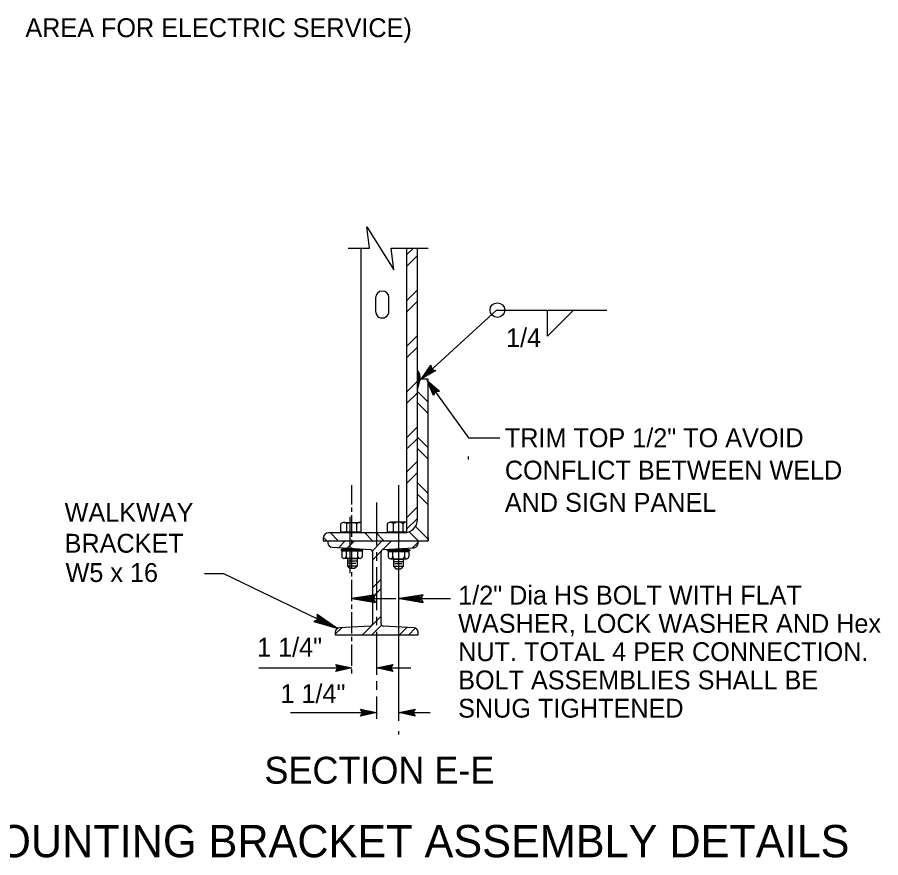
# Model space of a CAD drawing. Extents: x -894 to 866, y -476 to 714.
# Drawn here: x -360.5 to -39.7, y -143.5 to 168.7 of the extents above; entities that cross this region are included whole.
import ezdxf

# ---------------------------------------------------------------- set-up
doc = ezdxf.new("R2010")
doc.units = 0
for name, color, linetype in [('56 Stage 3 Anno', 7, 'Continuous'), ('57 Undefined', 7, 'Continuous'), ('59 Sndwall Anno', 7, 'Continuous'), ('60 Nongeo Data', 7, 'Continuous')]:
    doc.layers.add(name, color=color, linetype=linetype)

msp = doc.modelspace()

# ---------------------------------------------------------------- linework, layer by layer
at = {"layer": '56 Stage 3 Anno'}
for p, q in [((-210.34, 34.39), (-182.41, 59.92)), ((-182.41, 59.92), (-141.39, 59.92)), ((-163.5, 50.31), (-163.5, 59.93)), ((-163.5, 50.31), (-153.88, 59.92)), ((-210.34, 34.39), (-206.81, 39.42)), ((-209.31, 35.33), (-206.74, 38.99)), ((-208.3, 36.25), (-206.64, 38.62)), ((-206.81, 39.42), (-206.81, 39.42)), ((-206.81, 39.42), (-206.5, 37.9)), ((-205.01, 37.45), (-210.34, 34.39)), ((-205.41, 37.56), (-209.32, 35.32)), ((-205.82, 37.67), (-208.3, 36.25)), ((-207.28, 37.18), (-206.57, 38.2)), ((-206.18, 37.81), (-207.28, 37.18)), ((-206.5, 37.9), (-205.01, 37.45)), ((-205.01, 37.45), (-205.01, 37.45)), ((-210.34, 34.39), (-210.34, 34.39)), ((-208.18, 33.8), (-192.86, 12.46)), ((-192.86, 12.46), (-181.22, 12.46)), ((-192.88, 4.4), (-192.88, 5.57)), ((-218.72, -92.64), (-218.72, -5.13)), ((-290.87, -37.91), (-283.8, -37.91)), ((-283.8, -37.91), (-241.77, -58.27)), ((-236.17, -47.25), (-219.78, -47.25)), ((-227.41, -45.79), (-236.16, -47.25)), ((-227.64, -46.16), (-236.16, -47.25)), ((-236.16, -47.25), (-227.86, -46.52)), ((-236.16, -47.25), (-228.09, -46.89)), ((-228.31, -47.25), (-236.16, -47.25)), ((-236.16, -47.25), (-227.41, -48.71)), ((-227.86, -47.98), (-236.16, -47.25)), ((-228.09, -47.62), (-236.16, -47.25)), ((-236.16, -47.25), (-227.64, -48.35)), ((-227.86, -46.52), (-228.31, -47.25)), ((-228.31, -47.25), (-227.86, -47.98)), ((-227.86, -46.52), (-227.41, -45.79)), ((-227.86, -47.98), (-227.41, -48.71)), ((-209.71, -45.79), (-218.46, -47.25)), ((-209.94, -46.16), (-218.46, -47.25)), ((-218.46, -47.25), (-210.16, -46.52)), ((-218.46, -47.25), (-210.39, -46.89)), ((-218.46, -47.25), (-199.54, -47.25)), ((-210.61, -47.25), (-218.46, -47.25)), ((-218.46, -47.25), (-209.71, -48.71)), ((-210.16, -47.98), (-218.46, -47.25)), ((-210.39, -47.62), (-218.46, -47.25)), ((-218.46, -47.25), (-209.94, -48.35)), ((-210.16, -46.52), (-210.61, -47.25)), ((-210.61, -47.25), (-210.16, -47.98)), ((-210.16, -46.52), (-209.71, -45.79)), ((-210.16, -47.98), (-209.71, -48.71)), ((-248.92, -53.99), (-249.01, -53.14)), ((-241.77, -58.27), (-249.01, -53.14)), ((-241.77, -58.27), (-248.97, -53.57)), ((-248.92, -53.99), (-241.77, -58.27)), ((-248.84, -54.85), (-248.92, -53.99)), ((-248.88, -54.42), (-241.77, -58.27)), ((-249.56, -55.31), (-250.28, -55.77)), ((-250.28, -55.77), (-241.77, -58.27)), ((-249.92, -55.54), (-241.77, -58.27)), ((-249.56, -55.31), (-248.84, -54.85)), ((-241.77, -58.27), (-249.56, -55.31)), ((-241.77, -58.27), (-249.2, -55.08)), ((-248.84, -54.85), (-241.77, -58.27)), ((-270.7, -73), (-236.18, -73)), ((-241.38, -73), (-242.18, -71.66)), ((-242.18, -71.66), (-242.18, -71.66)), ((-242.18, -71.66), (-236.18, -73)), ((-236.18, -73), (-242.18, -74.33)), ((-242.18, -74.33), (-241.38, -73)), ((-241.96, -72.01), (-237.56, -73)), ((-237.57, -73), (-241.94, -73.97)), ((-238.94, -73), (-241.77, -73.62)), ((-241.73, -72.37), (-238.94, -73)), ((-241.55, -72.72), (-240.32, -72.99)), ((-240.32, -72.99), (-241.53, -73.26)), ((-236.18, -73), (-236.18, -73)), ((-226.99, -73), (-220.99, -71.67)), ((-226.99, -73), (-214.22, -73)), ((-220.99, -74.34), (-226.99, -73)), ((-226.99, -73), (-226.99, -73)), ((-221.21, -73.98), (-225.61, -73)), ((-225.6, -72.99), (-221.23, -72.03)), ((-224.23, -73), (-221.4, -72.37)), ((-221.44, -73.62), (-224.23, -73)), ((-222.85, -73), (-221.64, -72.73)), ((-221.62, -73.28), (-222.85, -73)), ((-220.99, -71.67), (-221.79, -73)), ((-221.79, -73), (-220.99, -74.34)), ((-220.99, -71.67), (-220.99, -71.67)), ((-242.18, -74.33), (-242.18, -74.33)), ((-220.99, -74.34), (-220.99, -74.34)), ((-259.01, -89.59), (-226.99, -89.59)), ((-232.19, -89.59), (-232.99, -88.25)), ((-232.99, -88.25), (-232.99, -88.25)), ((-232.99, -88.25), (-226.99, -89.59)), ((-226.99, -89.59), (-232.99, -90.92)), ((-232.99, -90.92), (-232.19, -89.59)), ((-232.78, -88.6), (-228.37, -89.59)), ((-228.38, -89.59), (-232.76, -90.56)), ((-229.75, -89.59), (-232.58, -90.21)), ((-232.54, -88.96), (-229.75, -89.59)), ((-232.37, -89.31), (-231.14, -89.58)), ((-231.14, -89.58), (-232.35, -89.85)), ((-226.99, -89.59), (-226.99, -89.59)), ((-218.7, -89.59), (-212.7, -88.26)), ((-212.7, -90.93), (-218.7, -89.59)), ((-218.7, -89.59), (-218.7, -89.59)), ((-218.7, -89.59), (-207.05, -89.59)), ((-212.92, -90.57), (-217.32, -89.59)), ((-217.31, -89.58), (-212.94, -88.62)), ((-215.94, -89.59), (-213.11, -88.96)), ((-213.15, -90.21), (-215.94, -89.59)), ((-214.56, -89.59), (-213.35, -89.32)), ((-213.33, -89.86), (-214.56, -89.59)), ((-212.7, -88.26), (-213.5, -89.59)), ((-213.5, -89.59), (-212.7, -90.93)), ((-212.7, -88.26), (-212.7, -88.26)), ((-232.99, -90.92), (-232.99, -90.92)), ((-212.7, -90.93), (-212.7, -90.93)), ((-218.72, -97.65), (-218.72, -96.47))]:
    msp.add_line(p, q, dxfattribs=at)
msp.add_lwpolyline([(-205.8, 28.23), (-208.18, 33.8), (-203.67, 29.76), (-204.08, 29.73), (-207.37, 32.69), (-205.64, 28.6), (-205.48, 28.97), (-206.59, 31.59), (-204.48, 29.7), (-204.89, 29.66), (-205.8, 30.48), (-205.32, 29.35), (-205.19, 29.64), (-203.67, 29.76), (-205.19, 29.64)], close=True, dxfattribs=at)
for points in [[(-236.17, -12.23), (-236.17, -5.13)], [(-218.72, -12.45), (-218.72, -5.13)], [(-226.92, -27.55), (-226.92, -11.55)], [(-236.17, -15.03), (-236.17, -13.43)], [(-218.72, -15.25), (-218.72, -13.65)], [(-236.17, -24.23), (-236.17, -16.23)], [(-218.72, -24.45), (-218.72, -16.45)], [(-236.17, -27.03), (-236.17, -25.43)], [(-218.72, -27.25), (-218.72, -25.65)], [(-236.17, -36.23), (-236.17, -28.23)], [(-218.72, -36.45), (-218.72, -28.45)], [(-226.92, -33.15), (-226.92, -29.95)], [(-236.17, -39.03), (-236.17, -37.43)], [(-226.92, -51.55), (-226.92, -35.55)], [(-218.72, -39.25), (-218.72, -37.65)], [(-236.17, -48.23), (-236.17, -40.23)], [(-218.72, -48.45), (-218.72, -40.45)], [(-236.17, -51.03), (-236.17, -49.43)], [(-218.72, -51.25), (-218.72, -49.65)], [(-236.17, -60.23), (-236.17, -52.23)], [(-226.92, -57.15), (-226.92, -53.95)], [(-218.72, -60.45), (-218.72, -52.45)], [(-226.92, -75.55), (-226.92, -59.55)], [(-236.17, -63.03), (-236.17, -61.43)], [(-218.72, -63.25), (-218.72, -61.65)], [(-236.17, -72.23), (-236.17, -64.23)], [(-218.72, -72.45), (-218.72, -64.45)], [(-236.17, -75.03), (-236.17, -73.43)], [(-218.72, -75.25), (-218.72, -73.65)], [(-218.72, -84.45), (-218.72, -76.45)], [(-226.92, -81.15), (-226.92, -77.95)], [(-226.92, -91.83), (-226.92, -83.55)], [(-218.72, -87.25), (-218.72, -85.65)], [(-218.72, -92), (-218.72, -88.45)]]:
    msp.add_lwpolyline(points, dxfattribs=at)
msp.add_circle((-182.11, 59.92), 2.72, dxfattribs=at)
at = {"layer": '59 Sndwall Anno'}
for p, q in [((-215.81, 80.4), (-213.32, 82.89)), ((-215.81, 76.16), (-211.81, 80.16)), ((-215.81, 63.43), (-211.81, 67.43)), ((-215.81, 59.19), (-211.81, 63.19)), ((-215.81, 46.46), (-211.81, 50.46)), ((-215.81, 42.22), (-211.81, 46.22)), ((-215.81, 29.49), (-211.81, 33.49)), ((-215.81, 25.25), (-211.81, 29.25)), ((-207.81, 25.72), (-211.81, 29.72)), ((-207.81, 21.48), (-211.81, 25.48)), ((-215.81, 12.52), (-211.81, 16.52)), ((-215.81, 8.28), (-211.81, 12.28)), ((-207.81, 8.75), (-211.81, 12.75)), ((-207.81, 4.51), (-211.81, 8.51)), ((-215.81, -0.21), (-211.81, 3.79)), ((-215.81, -4.45), (-211.81, -0.45)), ((-207.81, -8.22), (-211.81, -4.22)), ((-207.81, -12.46), (-211.81, -8.46)), ((-215.81, -17.18), (-211.81, -13.18)), ((-215.81, -21.42), (-211.81, -17.42)), ((-211.5, -25.75), (-214.83, -22.42)), ((-207.81, -25.19), (-212.54, -20.46)), ((-245.44, -25.75), (-246.78, -24.41)), ((-241.2, -25.75), (-244.12, -22.82)), ((-228.47, -25.75), (-231.4, -22.82)), ((-224.23, -25.75), (-227.15, -22.82)), ((-241.06, -28.27), (-238.6, -25.8)), ((-237.85, -28.49), (-235.16, -25.8)), ((-228.54, -29.49), (-224.85, -25.8)), ((-224.63, -29.02), (-221.41, -25.8)), ((-213.66, -28.35), (-211.53, -26.22)), ((-228.54, -32.93), (-225.26, -29.65)), ((-228.54, -43.24), (-225.3, -39.99)), ((-228.54, -46.67), (-225.3, -43.43)), ((-232.19, -60.63), (-225.3, -53.74)), ((-228.75, -60.63), (-225.17, -57.05)), ((-242.31, -60.44), (-239.93, -58.06)), ((-218.44, -60.63), (-215.76, -57.95)), ((-215, -60.63), (-212.6, -58.23))]:
    msp.add_line(p, q, dxfattribs=at)
at = {"layer": '60 Nongeo Data'}
for p, q in [((-237.5, 82.89), (-229.58, 82.89)), ((-232.81, 82.89), (-232.81, -22.82)), ((-221.58, 82.89), (-207.76, 82.89)), ((-215.81, 82.89), (-215.81, -22.74)), ((-211.81, 34.26), (-211.81, 82.89)), ((-227.38, 64.52), (-227.38, 59.52)), ((-222.38, 64.59), (-222.39, 64.59)), ((-222.38, 59.52), (-222.38, 64.59)), ((-207.81, 34.25), (-211.81, 34.25)), ((-211.81, -17.82), (-211.81, 34.25)), ((-207.81, 34.21), (-207.86, 34.25)), ((-207.81, -25.75), (-207.81, 34.25)), ((-239.16, -18.92), (-233.32, -18.92)), ((-236.86, -16.85), (-236.86, -37.83)), ((-215.96, -18.87), (-221.81, -18.87)), ((-240.23, -22.52), (-240.23, -19.51)), ((-237.98, -22.52), (-237.98, -19.51)), ((-234.38, -22.52), (-234.38, -19.46)), ((-223, -19.43), (-223, -22.47)), ((-220.75, -22.47), (-220.75, -19.4)), ((-217.15, -22.47), (-217.15, -19.46)), ((-246.83, -24.82), (-246.83, -25.75)), ((-216.81, -22.82), (-244.83, -22.82)), ((-232.79, -22.52), (-240.23, -22.52)), ((-239.72, -22.66), (-239.72, -22.52)), ((-239.72, -22.66), (-232.79, -22.66)), ((-223, -22.47), (-215.84, -22.47)), ((-222.61, -22.61), (-222.61, -22.47)), ((-215.82, -22.61), (-222.61, -22.61)), ((-207.81, -24.63), (-207.81, -25.75)), ((-246.83, -25.75), (-207.81, -25.75)), ((-245.05, -25.75), (-245.05, -26.54)), ((-243.52, -28.16), (-229.3, -28.99)), ((-224.54, -28.99), (-213.05, -28.32)), ((-211.53, -26.7), (-211.53, -25.8)), ((-232.03, -28.93), (-240.13, -28.93)), ((-240.13, -28.93), (-240.13, -29.38)), ((-240.13, -29.38), (-232.03, -29.38)), ((-232.29, -29.58), (-239.91, -29.58)), ((-239.91, -29.58), (-239.91, -31.49)), ((-238.28, -29.58), (-238.28, -31.6)), ((-233.92, -31.48), (-233.92, -29.58)), ((-232.29, -29.58), (-232.29, -31.54)), ((-232.03, -29.38), (-232.03, -28.93)), ((-228.6, -29.55), (-228.54, -29.49)), ((-228.54, -29.49), (-228.54, -29.49)), ((-228.54, -29.68), (-228.54, -56.62)), ((-225.3, -56.62), (-225.3, -29.74)), ((-222.89, -29.03), (-214.79, -29.03)), ((-222.89, -29.48), (-222.89, -29.03)), ((-214.79, -29.48), (-222.89, -29.48)), ((-222.63, -29.68), (-215.01, -29.68)), ((-222.63, -29.68), (-222.63, -31.64)), ((-221, -31.59), (-221, -29.68)), ((-216.64, -29.68), (-216.64, -31.7)), ((-215.01, -29.68), (-215.01, -31.6)), ((-214.79, -29.03), (-214.79, -29.48)), ((-233.08, -32.3), (-239.11, -32.3)), ((-234.23, -32.42), (-237.83, -32.42)), ((-237.83, -32.42), (-237.83, -35.12)), ((-234.23, -33.32), (-237.83, -33.32)), ((-234.23, -35.12), (-237.83, -35.12)), ((-237.83, -35.12), (-236.93, -36.02)), ((-234.69, -34.19), (-237.38, -34.19)), ((-234.23, -35.12), (-235.13, -36.02)), ((-234.23, -32.42), (-234.23, -35.12)), ((-221.84, -32.4), (-215.82, -32.4)), ((-220.7, -32.52), (-217.1, -32.52)), ((-220.7, -32.52), (-220.7, -35.22)), ((-220.7, -33.42), (-217.1, -33.42)), ((-220.7, -35.22), (-217.1, -35.22)), ((-220.7, -35.22), (-219.8, -36.12)), ((-220.23, -34.19), (-217.54, -34.19)), ((-217.1, -35.22), (-218, -36.12)), ((-217.1, -32.52), (-217.1, -35.22)), ((-235.13, -36.02), (-236.93, -36.02)), ((-219.8, -36.12), (-218, -36.12)), ((-229.3, -57.43), (-240.78, -58.11)), ((-213.05, -58.11), (-224.54, -57.43)), ((-242.31, -59.73), (-242.31, -60.63)), ((-242.31, -60.63), (-211.53, -60.63)), ((-211.57, -60.63), (-211.53, -60.59)), ((-211.53, -60.63), (-211.53, -59.73))]:
    msp.add_line(p, q, dxfattribs=at)
msp.add_lwpolyline([(-229.58, 82.89), (-230.58, 90.89), (-220.58, 74.89), (-221.58, 82.89)], dxfattribs=at)
for centre, radius, start, end in [((-224.88, 64.52), 2.5, 1.65, 180), ((-224.88, 59.52), 2.5, 180, 2.1412), ((-215.69, 34.62), 4.83, 354.3186, 36.5643), ((-215.69, 34.62), 4.63, 354.3186, 33.0161), ((-215.69, 34.62), 4.43, 354.3186, 28.826), ((-215.69, 34.62), 4.33, 354.3186, 26.3381), ((-215.69, 34.62), 4.13, 354.3186, 20.2741), ((-215.69, 34.62), 4.03, 354.3186, 15.5081), ((-215.69, 34.62), 4.53, 354.3186, 30.9678), ((-215.69, 34.62), 4.23, 354.3186, 23.3281), ((-215.69, 34.62), 4.93, 354.3186, 37.6811), ((-215.69, 34.62), 4.73, 354.3186, 34.5079), ((-67.85, -13.92), 151.79, 161.4188, 161.5296), ((-67.85, -13.92), 151.49, 161.4188, 161.8679), ((-67.85, -13.92), 151.39, 161.4188, 161.9801), ((-67.85, -13.92), 151.29, 161.4188, 162.104), ((-200.57, 28.9), 11.54, 163.4462, 167.104), ((-200.57, 28.9), 11.34, 163.4462, 172.4998), ((-215.69, 34.62), 3.93, 354.3186, 9.5203), ((-67.85, -13.92), 151.19, 161.4188, 162.2076), ((-200.57, 28.9), 11.64, 163.4462, 164.8455), ((-200.57, 28.9), 11.44, 163.4462, 169.1863), ((-67.85, -13.92), 151.69, 161.4188, 161.6151), ((-67.85, -13.92), 151.59, 161.4188, 161.7289), ((-67.85, -13.92), 151.09, 161.4188, 162.2221), ((-67.85, -13.92), 150.99, 161.4188, 162.2221), ((-67.85, -13.92), 150.89, 161.4188, 162.2221), ((-67.85, -13.92), 150.79, 161.4188, 162.2221), ((-239.12, -20.28), 1.36, 34.0211, 145.235), ((-236.16, -22.01), 3.1, 54.6076, 126.3126), ((-233.25, -20.33), 1.4, 72.4189, 143.506), ((-221.88, -20.28), 1.4, 36.494, 142.7621), ((-218.97, -21.96), 3.1, 53.6874, 125.3924), ((-216, -20.22), 1.36, 82.6009, 145.9789), ((-216.81, -17.82), 5, 270, 0), ((-244.82, -24.82), 2, 90, 180), ((-243.43, -26.54), 1.62, 180, 266.6334), ((-213.15, -26.7), 1.62, 273.3673, 0), ((-239.1, -31.48), 0.817, 180.7224, 351.7875), ((-237.45, -31.48), 0.817, 180.4996, 268.1024), ((-234.74, -31.48), 0.817, 272.9268, 0.3985), ((-233.11, -31.48), 0.817, 184.8048, 356.3828), ((-229.35, -29.8), 0.81, 0, 86.6343), ((-224.49, -29.8), 0.81, 93.3669, 180), ((-221.82, -31.59), 0.817, 183.6172, 355.1952), ((-220.18, -31.59), 0.817, 179.6015, 267.0732), ((-217.47, -31.58), 0.817, 271.8976, 359.5004), ((-215.83, -31.59), 0.817, 188.2125, 359.2776), ((-229.35, -56.62), 0.81, 273.3657, 0), ((-224.49, -56.62), 0.81, 180, 266.6331), ((-240.69, -59.73), 1.62, 93.3666, 180), ((-213.15, -59.73), 1.62, 0, 86.6327)]:
    msp.add_arc(centre, radius, start, end, dxfattribs=at)

# ---------------------------------------------------------------- texts
at = {"layer": '57 Undefined'}
for s, height, p in [('AREA FOR ELECTRIC SERVICE)', 7, (-357.45, 161.33)), ('1/4', 7, (-178.88, 46.17)), ('TRIM TOP 1/2" TO AVOID', 7, (-179.33, 9)), ('CONFLICT BETWEEN WELD', 7, (-179.33, -3)), ('AND SIGN PANEL', 7, (-179.33, -15)), ('WALKWAY', 7, (-342.86, -18.67)), ('BRACKET', 7, (-342.86, -30.17)), ('W5 x 16', 7, (-342.51, -41.05)), ('1/2" Dia HS BOLT WITH FLAT', 7, (-196.67, -49.44)), ('WASHER, LOCK WASHER AND Hex', 7, (-196.67, -59.94)), ('1 1/4"', 7, (-271.37, -68.8)), ('NUT. TOTAL 4 PER CONNECTION.', 7, (-196.67, -70.44)), ('BOLT ASSEMBLIES SHALL BE', 7, (-196.67, -80.94)), ('1 1/4"', 7, (-262.7, -86.02)), ('SNUG TIGHTENED', 7, (-196.67, -91.44)), ('SECTION E-E', 10, (-268.65, -115.97)), ('MOUNTING BRACKET ASSEMBLY DETAILS', 12, (-381.23, -143.31))]:
    msp.add_text(s, height=height, dxfattribs=at).set_placement(p)

doc.saveas('drawing.dxf')
